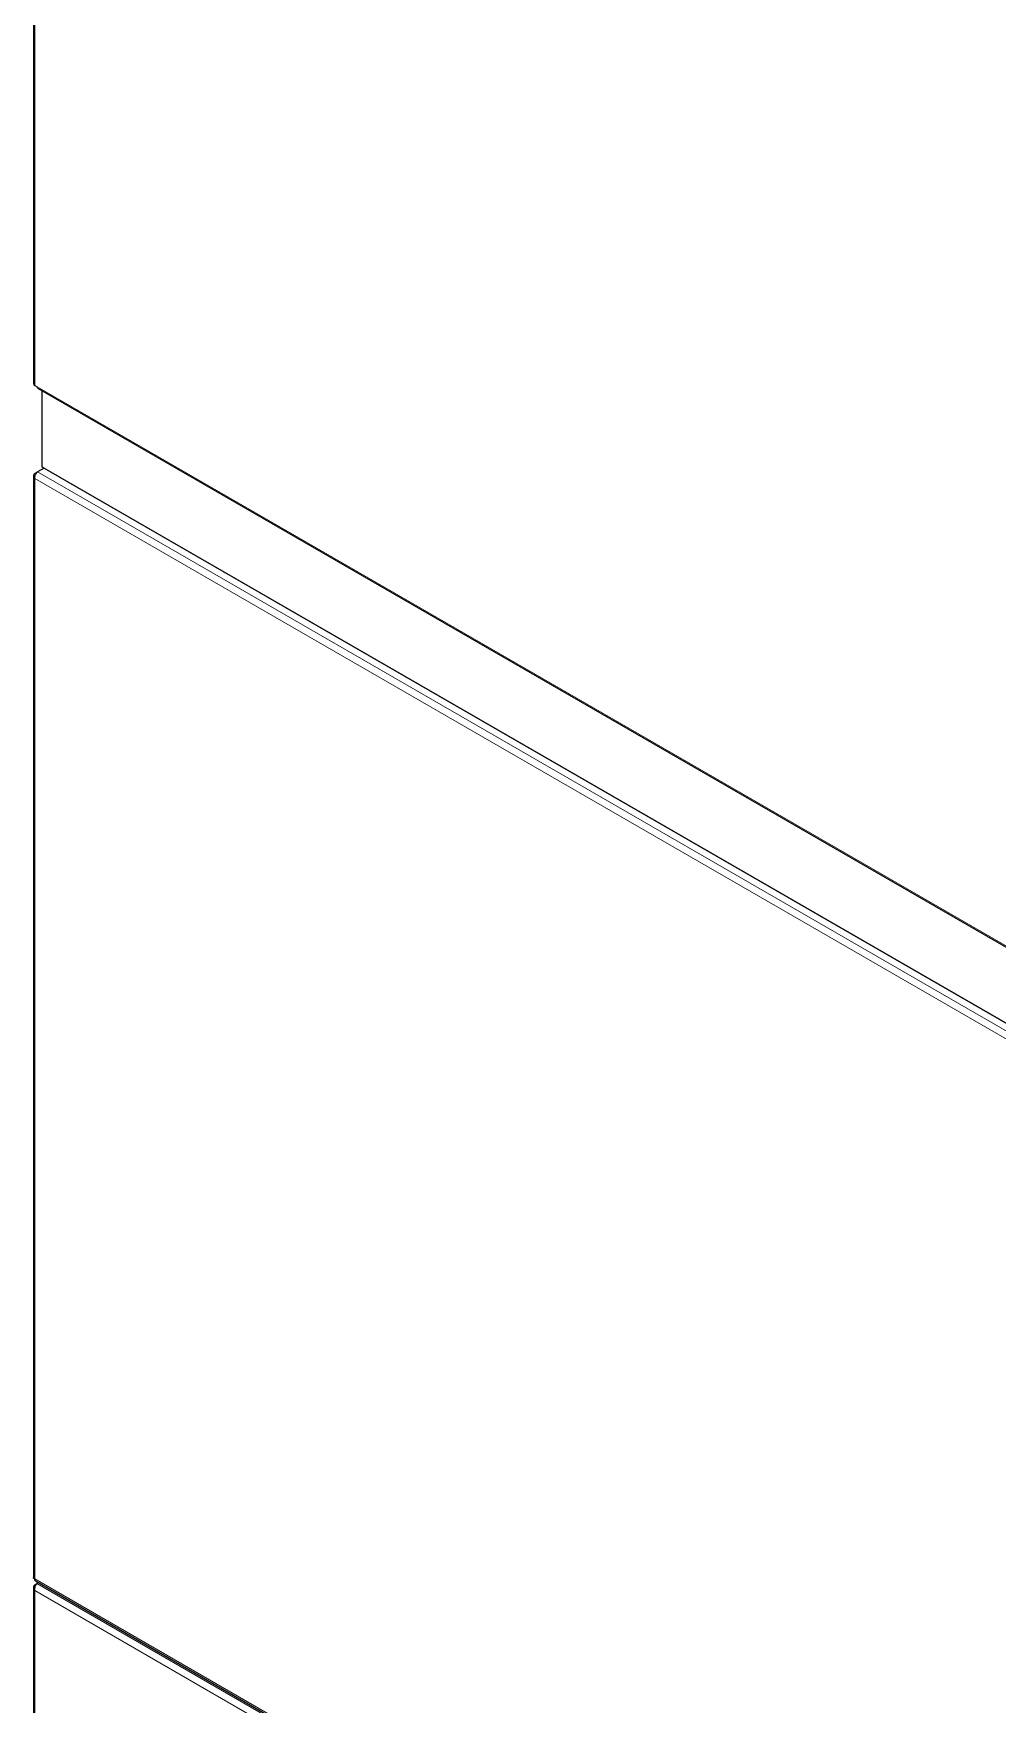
# Model space of a CAD drawing. Header units: millimetres. Extents: x -218071 to -203542, y 15363 to 51382.
# Drawn here: x -217122.2 to -217064.8, y 50914.4 to 51013.9 of the extents above; entities that cross this region are included whole.
import ezdxf

# ---------------------------------------------------------------- set-up
doc = ezdxf.new("R2010")
doc.units = ezdxf.units.MM
doc.header["$LTSCALE"] = 4
doc.layers.add('TPF-EQUIPEMENT', color=7, linetype='Continuous')

msp = doc.modelspace()

# ---------------------------------------------------------------- linework, layer by layer
at = {"layer": 'TPF-EQUIPEMENT', "color": 7, "linetype": 'Continuous', "lineweight": 25}
for p, q in [((-217122.238, 51061.25), (-217122.238, 50993.1)), ((-217122.15, 50992.978), (-217122.008, 50992.896)), ((-217121.962, 50992.793), (-217051.172, 50951.937)), ((-217121.746, 50992.669), (-217121.746, 50988.141)), ((-217122.15, 50987.744), (-217121.994, 50987.834)), ((-217122.091, 50987.71), (-217122.15, 50987.744)), ((-217121.605, 50988.059), (-217121.994, 50987.834)), ((-217121.746, 50988.141), (-217052.945, 50948.432)), ((-217121.675, 50988.1), (-217121.746, 50988.141)), ((-217052.874, 50948.391), (-217121.675, 50988.1)), ((-217122.238, 50987.59), (-217122.238, 50921.989)), ((-217122.238, 50921.38), (-217122.238, 50861.736)), ((-217122.15, 50921.558), (-217122.034, 50921.625)), ((-217122.099, 50921.528), (-217122.15, 50921.558)), ((-217122.116, 50921.778), (-217048.467, 50879.272)), ((-217121.942, 50921.678), (-217122.034, 50921.625))]:
    msp.add_line(p, q, dxfattribs=at)
at = {"layer": 'TPF-EQUIPEMENT', "color": 8, "linetype": 'Continuous', "lineweight": 18}
for p, q in [((-217122.15, 51061.095), (-217122.15, 50992.978)), ((-217122.008, 50992.896), (-217051.206, 50952.033)), ((-217121.994, 50987.834), (-217053.335, 50948.208)), ((-217122.15, 50987.435), (-217122.15, 50921.899)), ((-217053.441, 50947.78), (-217122.15, 50987.435)), ((-217122.15, 50921.899), (-217048.476, 50879.379)), ((-217048.469, 50878.677), (-217122.15, 50921.202)), ((-217122.15, 50921.202), (-217122.15, 50861.669)), ((-217048.363, 50879.106), (-217122.034, 50921.625))]:
    msp.add_line(p, q, dxfattribs=at)
at = {"layer": 'TPF-EQUIPEMENT', "color": 7, "linetype": 'Continuous', "lineweight": 25, "flags": 128}
msp.add_lwpolyline([(-217121.962, 50992.793), (-217121.962, 50992.793), (-217121.996, 50992.833), (-217122.008, 50992.896)], dxfattribs=at)
at = {"layer": 'TPF-EQUIPEMENT', "color": 7, "linetype": 'Continuous', "lineweight": 25}
msp.add_arc((-217122.088, 50993.115), 0.151, 185.69899, 245.63456, dxfattribs=at)
for points, knots in [([(-217122.15, 50987.744), (-217122.172, 50987.724), (-217122.215, 50987.684), (-217122.242, 50987.611), (-217122.235, 50987.538), (-217122.199, 50987.477), (-217122.163, 50987.446), (-217122.15, 50987.435)], [0, 0, 0, 0, 0.217718, 0.435446, 0.653174, 0.870901, 1, 1, 1, 1]), ([(-217122.15, 50987.435), (-217122.151, 50987.466), (-217122.155, 50987.53), (-217122.129, 50987.633), (-217122.086, 50987.727), (-217122.038, 50987.795), (-217122.006, 50987.824), (-217121.994, 50987.834)], [0, 0, 0, 0, 0.217718, 0.435446, 0.653174, 0.870901, 1, 1, 1, 1]), ([(-217122.15, 50921.899), (-217122.171, 50921.91), (-217122.214, 50921.931), (-217122.24, 50921.965), (-217122.235, 50921.985), (-217122.234, 50921.989)], [0, 0, 0, 0, 0.435768, 0.871555, 1, 1, 1, 1]), ([(-217122.15, 50921.558), (-217122.172, 50921.534), (-217122.217, 50921.485), (-217122.243, 50921.4), (-217122.233, 50921.314), (-217122.196, 50921.247), (-217122.161, 50921.213), (-217122.15, 50921.202)], [0, 0, 0, 0, 0.223464, 0.446959, 0.670454, 0.893949, 1, 1, 1, 1]), ([(-217122.15, 50921.202), (-217122.154, 50921.236), (-217122.164, 50921.305), (-217122.146, 50921.415), (-217122.109, 50921.517), (-217122.068, 50921.586), (-217122.042, 50921.615), (-217122.034, 50921.625)], [0, 0, 0, 0, 0.223464, 0.446959, 0.670454, 0.893949, 1, 1, 1, 1]), ([(-217122.114, 50921.781), (-217122.123, 50921.787), (-217122.145, 50921.8), (-217122.155, 50921.846), (-217122.151, 50921.885), (-217122.15, 50921.899)], [0, 0, 0, 0, 0.30711, 0.742086, 1, 1, 1, 1])]:
    msp.add_open_spline(points, degree=3, knots=knots, dxfattribs=at)

doc.saveas('drawing.dxf')
